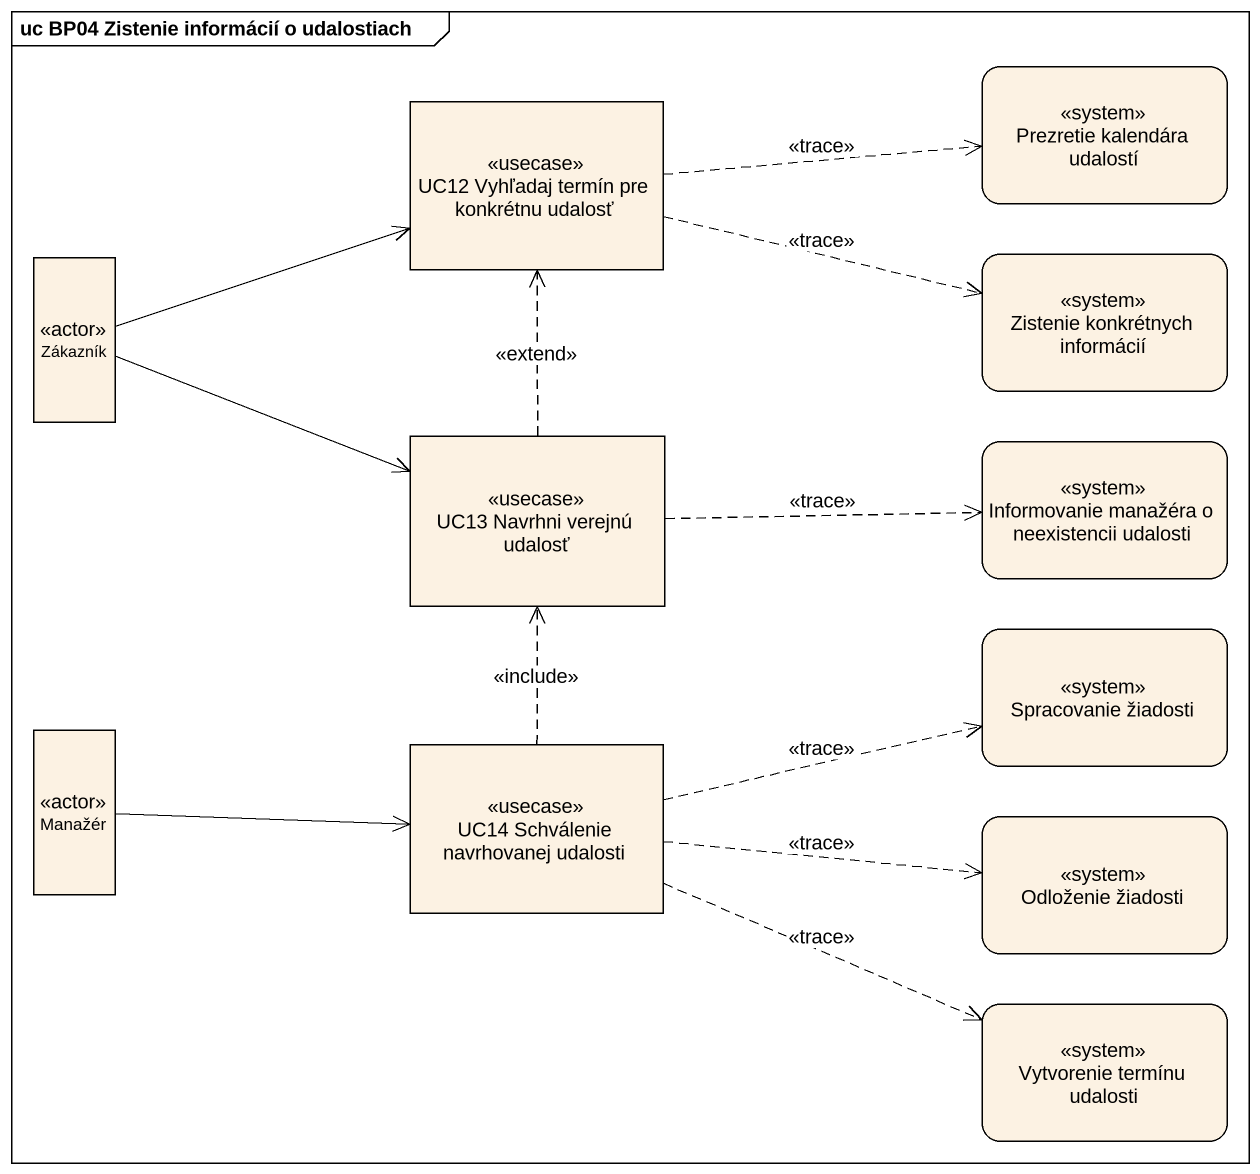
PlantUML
@startuml
mainframe uc BP04 Zistenie informácií o udalostiach
hide empty description
state "UC12 Vyhľadaj termín pre konkrétnu udalosť" as UC12_Vyhľadaj_termín_pre <<usecase>>
state "Prezretie kalendára udalostí" as Prezretie_kalendára_udalostí <<system>>
state Zákazník <<actor>>
state "Zistenie konkrétnych informácií" as Zistenie_konkrétnych <<system>>
state "UC13 Navrhni verejnú udalosť" as UC13_Navrhni_verejnú_udalosť <<usecase>>
state "Informovanie manažéra o neexistencii udalosti" as Informovanie_manažéra_o <<system>>
state "Spracovanie žiadosti" as Spracovanie_žiadosti <<system>>
state Manažér <<actor>>
state "UC14 Schválenie navrhovanej udalosti" as UC14_Schválenie_navrhovanej <<usecase>>
state "Odloženie žiadosti" as Odloženie_žiadosti <<system>>
state "Vytvorenie termínu udalosti" as Vytvorenie_termínu_udalosti <<system>>
UC12_Vyhľadaj_termín_pre -right[dashed]-> Prezretie_kalendára_udalostí : <<trace>>
UC12_Vyhľadaj_termín_pre -right[dashed]-> Zistenie_konkrétnych : <<trace>>
Zákazník -right-> UC12_Vyhľadaj_termín_pre
Zákazník -right-> UC13_Navrhni_verejnú_udalosť
UC13_Navrhni_verejnú_udalosť -up[dashed]-> UC12_Vyhľadaj_termín_pre : <<extend>>
UC13_Navrhni_verejnú_udalosť -right[dashed]-> Informovanie_manažéra_o : <<trace>>
Manažér -right-> UC14_Schválenie_navrhovanej
UC14_Schválenie_navrhovanej -up[dashed]-> UC13_Navrhni_verejnú_udalosť : <<include>>
UC14_Schválenie_navrhovanej -right[dashed]-> Spracovanie_žiadosti : <<trace>>
UC14_Schválenie_navrhovanej -right[dashed]-> Odloženie_žiadosti : <<trace>>
UC14_Schválenie_navrhovanej -right[dashed]-> Vytvorenie_termínu_udalosti : <<trace>>
@enduml
